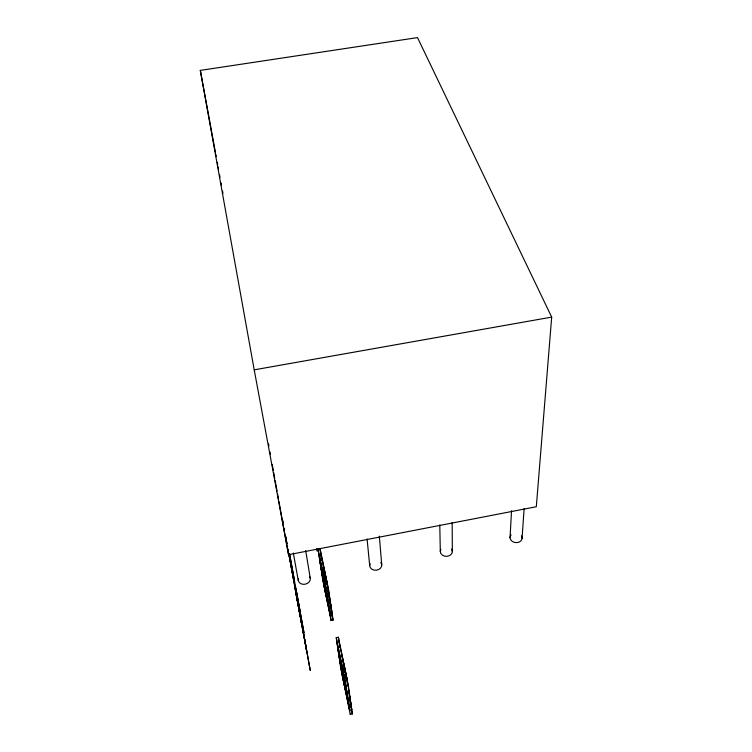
<?xml version="1.0" encoding="UTF-8"?>
<svg xmlns="http://www.w3.org/2000/svg" width="752" height="752" viewBox="0 0 752 752"><rect width="100%" height="100%" fill="white"/><g stroke="black" fill="none" stroke-linecap="round" stroke-linejoin="round"><path stroke-width="1.13" d="M510.044 537.614L511.539 510.768M522.067 538.46L524.116 508.625M551.686 317.109L536.317 506.735L288.552 554.713L254.214 369.843L200.314 70.397L417.51 37.6L551.686 317.109L254.214 369.843M349.624 710.123L344.576 678.238L336.943 642.33L342 674.018L349.624 710.123L351.748 709.681L348.543 689.18M350.235 714.4L352.35 713.958L348.355 685.504L338.372 637.235L336.257 637.658L340.543 666.845L350.235 714.4L346.164 685.956L336.257 637.658M346.164 685.956L348.355 685.504M342.461 668.472L348.016 700.253L344.012 683.352L338.597 652.407L342.461 668.472L344.613 668.039L346.597 679.385M343.354 672.495L337.742 647.35L343.156 679.46L348.862 705.282L343.354 672.495L345.525 672.044L341.906 656.064M344.576 678.238L346.757 677.787L339.049 641.898M303.968 632.686L296.363 591.514L295.621 591.655L303.263 632.827L303.968 632.686L289.52 553.857M299.625 612.983L300.33 612.842L295.752 588.036L295.028 588.177L299.625 612.983L288.721 553.369L293.374 578.476L294.06 578.344L289.558 553.763M330.419 616.02L325.249 584.013L318.735 553.528L323.896 585.225L330.419 616.02L332.403 615.625L327.28 583.608L320.709 553.152L321.8 559.939M331.096 620.513L326.622 590.715L318.002 548.706L322.617 578.937L331.096 620.513L333.07 620.118L328.671 590.32L319.985 548.321L321.16 556.16M326.622 590.715L328.671 590.32M293.534 575.346L292.866 575.477L308.696 661.741M324.206 579.143L329.63 611.15L324.883 589.878L319.553 558.548L324.206 579.143L326.236 578.749L327.195 584.464M325.249 584.013L327.28 583.608M318.792 550.643L316.921 551.009L316.573 548.753M323.764 569.649L327.064 585.028M343.373 663.311L345.215 672.269M324.629 572.093L327.054 584.473M329.714 601.468L330.795 605.849L329.808 600.218M342.517 659.476L344.613 668.039M349.342 696.437L349.877 698.693L349.36 695.271M323.087 565.025L326.236 578.749M330.607 606.281L331.623 610.756L328.925 594.747M349.99 700.347L350.987 704.831L348.543 690.139M331.181 609.919L332.403 615.625M350.065 701.785L351.748 709.681M331.218 611.132L333.07 620.118M350.723 706.034L351.184 708.299M351.654 710.565L352.35 713.958M289.83 557.805L290.028 558.877L289.811 557.721M300.856 618.736L303.225 631.746M301.129 620.4L301.223 621.011M325.231 575.91L325.663 578.203M301.947 625.081C302.699 629.283 300.509 617.317 301.486 622.741M325.306 575.891L326.33 581.418M289.088 553.81L291.588 567.826L291.221 565.824M289.313 555.211L290.281 560.531M289.445 556.179L289.426 556.048M302.783 629.556L303.658 634.697M305.265 642.951L304.72 639.905L305.979 647.152M306.196 648.29L306.421 649.521L305.867 646.419M303.695 634.603L303.582 633.974L304.024 636.737M303.855 635.656L303.263 632.075M306.722 651.401L304.87 641.174M303.836 635.055L303.752 634.547M200.314 70.397L215.363 151.979M215.796 154.273L216.219 156.576M217.272 162.319L217.704 164.613M218.127 166.916L218.55 169.209M219.603 174.953L220.035 177.256M221.088 182.999L221.511 185.293M222.573 191.046L222.996 193.339M289.482 556.132L291.842 568.991M290.159 559.554L290.385 560.795M292.218 570.947L292.65 573.24L290.61 562.12M301.082 620.447L301.59 622.684M301.58 622.853L302.266 626.576M303.347 632.526L303.564 633.748L303.084 631.182M305.961 646.767L305.669 645.178M282.808 520.45L283.203 522.565M286.221 539.109L285.798 536.825L286.136 539.137M301.073 620.297L298.741 607.569M301.637 623.464L301.223 621.237M304.767 640.356L304.015 636.483M304.56 639.219L303.723 634.707M288.025 549.355L288.448 551.63M299.992 614.431L299.578 611.771M300.227 615.446L300.631 617.599L300.208 615.239M301.449 622.468L301.326 621.584M306.017 647.077L306.13 647.951M284.613 529.032L284.641 529.511M287.64 546.234L287.621 546.018M288.251 549.223L288.354 549.778M289.877 558.539L290.892 563.887M290.563 561.753L293.064 575.741L291.87 569.283M295.658 590.555L298.375 605.454M299.033 608.979L299.305 610.464M301.561 622.957L301.674 623.568M301.768 623.793L303.018 630.486M304.682 640.074L304.316 638.063M305.152 642.462L310.275 670.455L308.818 662.568M304.541 639.36L305.152 642.612M305.256 642.791L305.585 644.586M299.042 608.838L297.566 600.895L297.66 601.412M299.023 609.148L299.446 611.414L298.958 608.669M301.279 621.406L300.217 615.738M328.934 595.396L329.357 597.708M300.029 614.685L299.963 613.876M301.373 621.584L300.875 618.811M303.112 631.238L303.752 635.214M289.529 556.668L289.764 557.918M285.704 536.881L286.117 539.165M287.978 549.43L288.383 551.714M301.684 623.323L301.778 624.169M302.483 628.117L302.859 629.819M268.492 443.783L268.906 446.086M269.949 451.867L270.372 454.18M272.252 464.576L273.296 470.357M273.709 472.67L274.753 478.441M275.176 480.754L277.056 491.159M277.469 493.472L278.522 499.243M278.936 501.556L288.552 554.713M348.486 690.383L348.89 692.648M293.318 553.002L298.271 580.488M289.445 555.944L289.501 556.489M348.571 690.731L348.966 693.006M327.449 586.72L327.844 588.966M328.239 591.222L328.633 593.469M329.028 595.725L329.423 597.972M328.154 590.179L328.539 592.463M321.518 558.163L321.894 560.4M345.525 672.044L347.405 683.352M305.679 550.614L310.256 578.138M346.757 677.787L348.185 686.896M339.584 645.301L339.942 647.566M338.372 637.235L339.18 642.847M339.5 645.094L339.829 647.34M367.089 538.987L369.693 565.57M379.318 536.11L381.772 565.043M439.788 524.915L440.315 551.742M324.573 572.479L324.591 574.556M452.159 522.49L452.347 551.667M521.427 535.847A6.035 4.766 5.7 0 1 519.651 541.788A6.035 4.766 5.7 0 1 511.877 541.092A6.035 4.766 5.7 0 1 511.116 534.916M451.538 549.073A6.025 4.86 0.6 0 1 446.575 556.348A6.025 4.86 0.6 0 1 440.888 549.392M380.785 562.468A6.044 4.935 -5.4 0 1 376.32 570.223A6.044 4.935 -5.4 0 1 370.134 563.652M309.486 576.427A6.11 4.973 -11.8 0 1 305.19 584.219A6.11 4.973 -11.8 0 1 298.356 578.608M326.5 593.497L326.5 596.251L322.58 572.864L326.5 593.497M322.693 572.977L321.969 572.3L326.368 596.073L327.205 597.276L322.693 572.977M322.975 573.889L321.207 568.098L326.086 595.086L327.975 601.562L322.975 573.889M341.84 665.915L339.443 657.239L344.623 685.909L347.161 695.356L341.84 665.915M323.463 575.863L320.39 563.474L325.597 593.093L328.803 606.244L323.463 575.863M286.973 543.677L286.55 541.402L286.944 543.724"/></g></svg>
